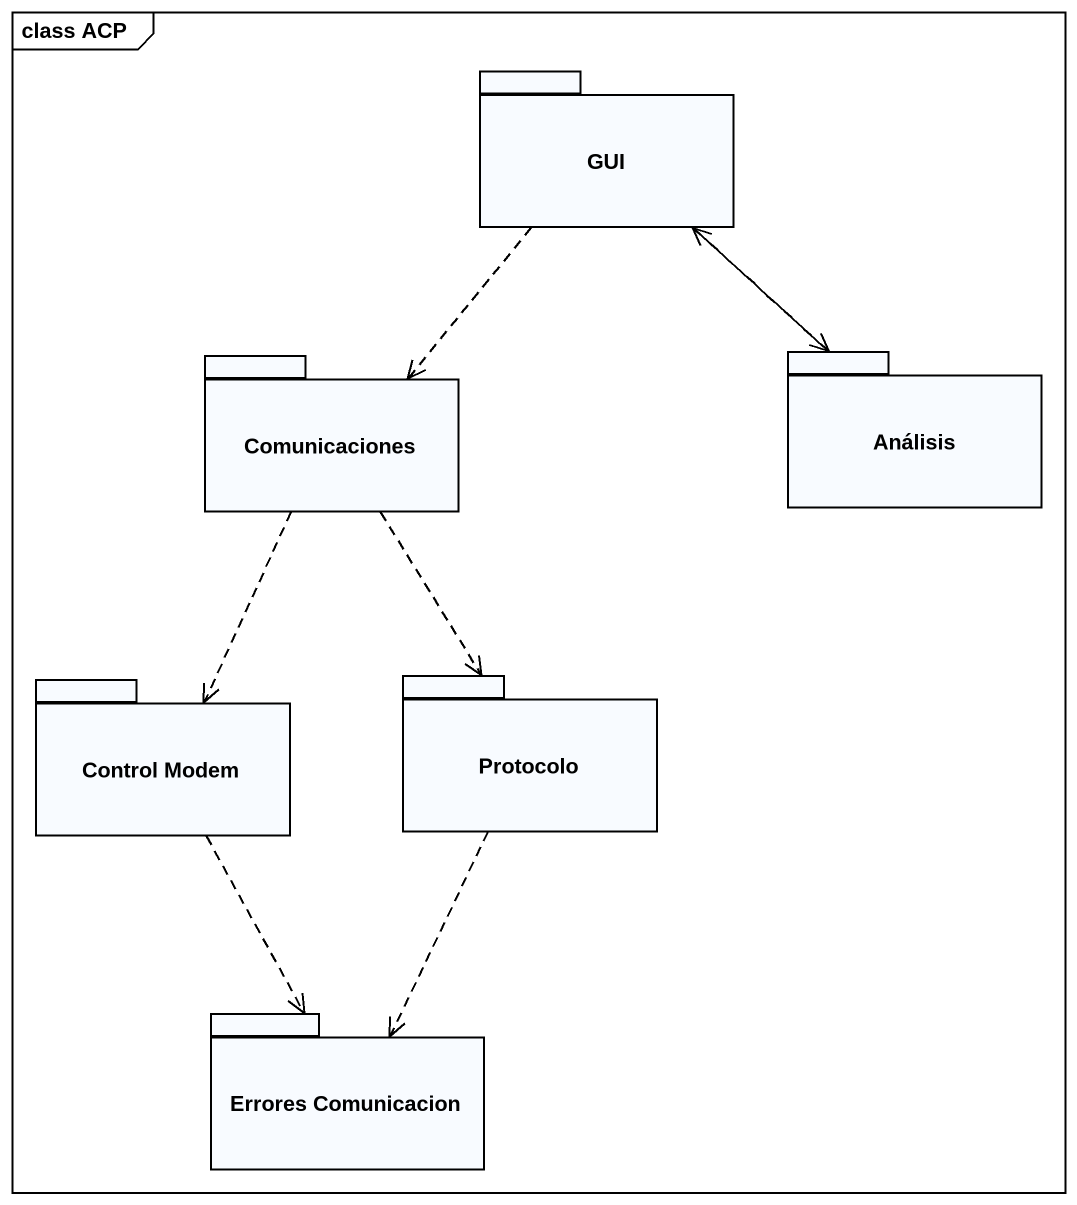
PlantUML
@startuml
mainframe class ACP
package GUI {
}
package Comunicaciones {
}
package Análisis {
}
package "Control Modem" as Control_Modem {
}
package Protocolo {
}
package "Errores Comunicacion" as Errores_Comunicacion {
}
GUI ..> Comunicaciones
GUI ..> Análisis
Comunicaciones ..> Control_Modem
Comunicaciones ..> Protocolo
Análisis .up.> GUI
Control_Modem ..> Errores_Comunicacion
Protocolo ..> Errores_Comunicacion
@enduml
